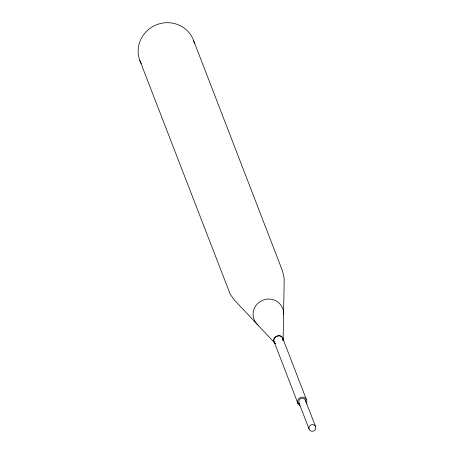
<?xml version="1.0" encoding="UTF-8"?>
<svg xmlns="http://www.w3.org/2000/svg" width="454" height="454" viewBox="0 0 454 454"><rect width="100%" height="100%" fill="white"/><g stroke="black" fill="none" stroke-linecap="round" stroke-linejoin="round"><path stroke-width="0.68" d="M283.103 340.926L284.164 281.707L284.108 278.081L282.547 271.038L193.58 40.468M275.482 343.752L234.48 300.128L230.252 294.271L139.804 60.41M306.348 399.441L282.655 338.031C279.653 332.141 270.385 338.565 275.045 343.349C269.551 336.584 283.143 332.016 283.171 340.335M305.502 400.536L315.655 426.856A3.473 3.343 -21.1 0 1 311.609 431.243A3.473 3.343 -21.1 0 1 309.81 425.739A3.473 3.343 -21.1 0 1 315.655 426.856M298.902 402.721L309.06 429.036M274.364 342.412L298.057 403.816M282.655 338.031L283.171 340.313M299.685 405.513A4.693 4.517 -21.1 0 1 298.272 399.282A4.693 4.517 -21.1 0 1 304.719 397.744A4.693 4.517 -21.1 0 1 306.138 403.975M257.951 325.041A15.351 14.778 -21.1 0 1 262.605 300.287A15.351 14.778 -21.1 0 1 283.614 314.276M141.285 63.702A28.676 27.609 -21.1 0 1 156.829 24.652A28.676 27.609 -21.1 0 1 194.46 43.346M299.282 403.504A3.473 3.343 -21.1 0 1 301.167 398.447A3.473 3.343 -21.1 0 1 305.656 401.398"/></g></svg>
